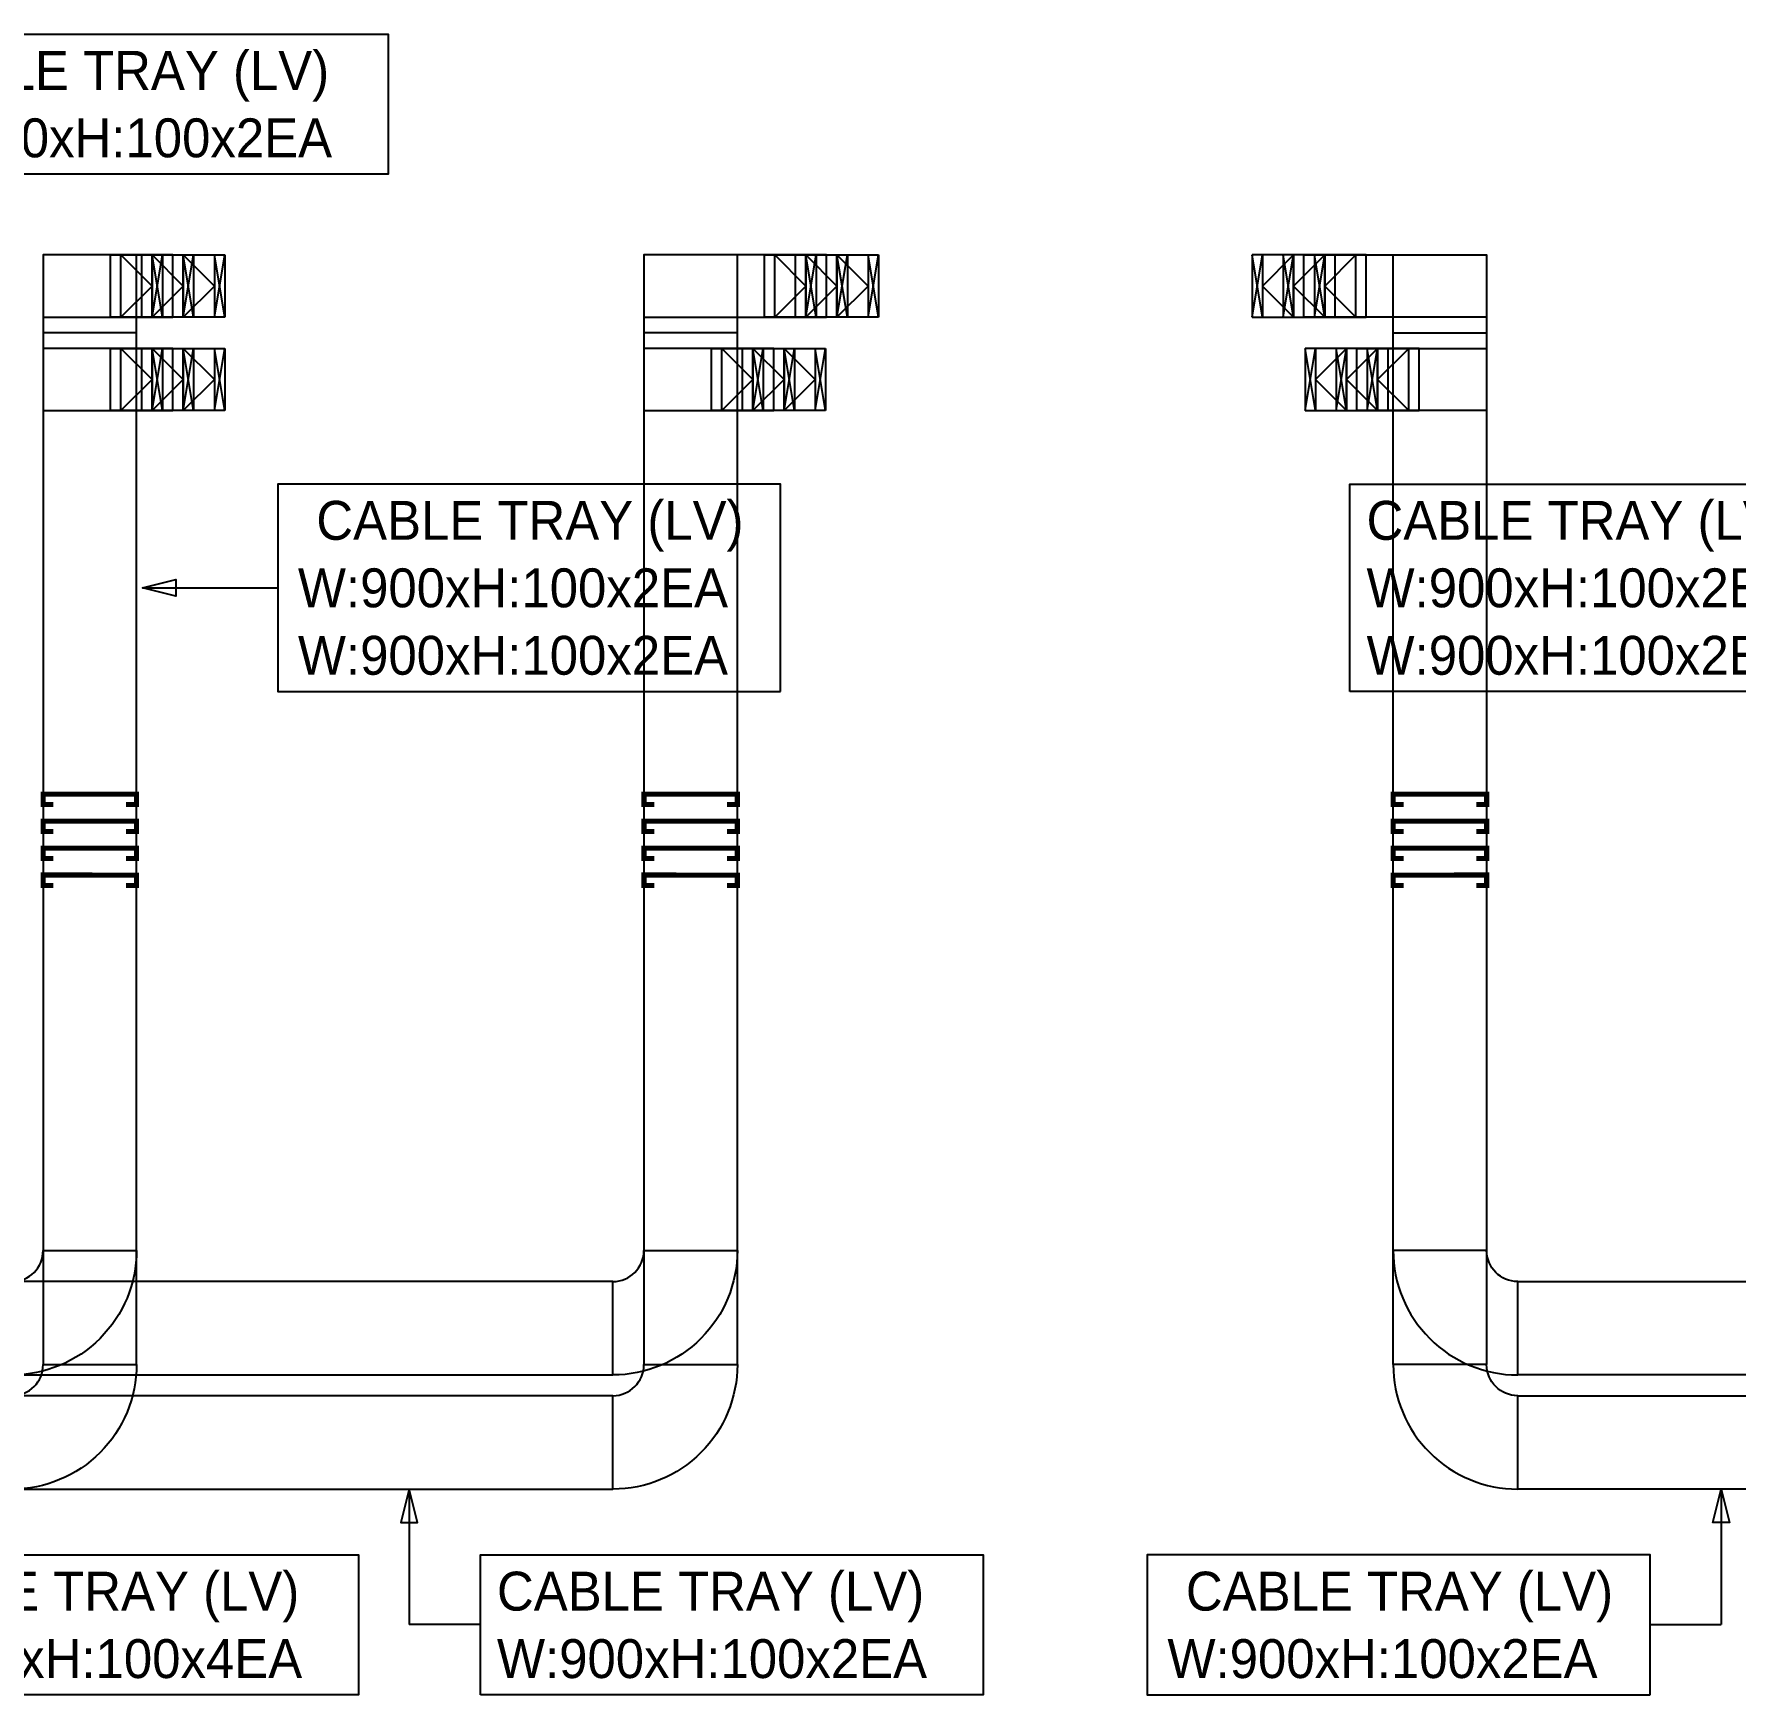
# Model space of a CAD drawing. Header units: millimetres. Extents: x 28900 to 374393, y -351975 to 838289.
# Drawn here: x 299512 to 315913, y 395427 to 411428 of the extents above; entities that cross this region are included whole.
import ezdxf
from ezdxf.enums import TextEntityAlignment as Align

# ---------------------------------------------------------------- set-up
doc = ezdxf.new("R2010")
doc.units = ezdxf.units.MM
doc.header["$LTSCALE"] = 150
for name, color, linetype in [('-----26 Electrical Cable Tray_HV_N', 30, 'Continuous'), ('-----26 Electrical Cable Tray_LV_UPS1', 6, 'Continuous'), ('-----26 Electrical Cable Tray_LV_UPS2', 2, 'Continuous')]:
    doc.layers.add(name, color=color, linetype=linetype)
doc.styles.add('ELEC', font='Dotum.ttf')

# ---------------------------------------------------------------- blocks, each defined once
blk = doc.blocks.new('A$495596483691')
at = {"color": 0}
for p, q in [((100, 600), (0, 600)), ((0, 600), (0, 0)), ((500, 600), (100, 600)), ((500, 0), (500, 600)), ((0, 0), (100, 0)), ((100, 0), (500, 0))]:
    blk.add_line(p, q, dxfattribs=at)
at = {"color": 8}
for p, q in [((400, 300), (100, 600)), ((100, 600), (100, 0)), ((400, 0), (400, 600)), ((400, 600), (500, 0)), ((500, 600), (400, 0)), ((400, 300), (100, 0))]:
    blk.add_line(p, q, dxfattribs=at)

msp = doc.modelspace()

# ---------------------------------------------------------------- linework, layer by layer
at = {"layer": '-----26 Electrical Cable Tray_HV_N', "color": 1}
for p, q in [((303813.5553813739, 396106.9226371474), (303128.5743517991, 396106.9226371474)), ((315086.444618645, 396106.9226371474), (315771.4256482198, 396106.9226371474))]:
    msp.add_line(p, q, dxfattribs=at)
msp.add_lwpolyline([(298080.0020357374, 410078.167597133), (298080.0020357374, 411428.167597133), (302926.0214378768, 411428.167597133), (302926.0214378768, 410078.167597133)], close=True, dxfattribs=at)
at = {"layer": '-----26 Electrical Cable Tray_HV_N', "color": 1, "elevation": -3.247652379101226e-10}
for points in [[(306707.1868433206, 405093.0866426064), (306707.1868433206, 407093.0866426064), (301861.1674411812, 407093.0866426064), (301861.1674411812, 405093.0866426064)], [(312192.8131566983, 405093.0866426064), (312192.8131566983, 407093.0866426064), (317038.8325588377, 407093.0866426064), (317038.8325588377, 405093.0866426064)], [(297791.8534098523, 395427.1776283575), (297791.8534098523, 396777.1776283575), (302637.8728119916, 396777.1776283575), (302637.8728119916, 395427.1776283575)], [(303813.5553813739, 395427.1776283575), (303813.5553813739, 396777.1776283575), (308659.5747835132, 396777.1776283575), (308659.5747835132, 395427.1776283575)], [(315086.444618645, 395427.1776283575), (315086.444618645, 396777.1776283575), (310240.4252165057, 396777.1776283575), (310240.4252165057, 395427.1776283575)]]:
    msp.add_lwpolyline(points, close=True, dxfattribs=at)
for points in [[(300557.999201566, 406093.0870015232), (300877.999201566, 406173.0870015232), (300877.999201566, 406013.0870015232), (300557.999201566, 406093.0870015232), (301861.1674411812, 406093.0866426064)], [(303128.5744187398, 397410.0895954026), (303048.5744187398, 397090.0895954026), (303208.5744187398, 397090.0895954026), (303128.5744187398, 397410.0895954026), (303128.5743517991, 396106.9226371474)], [(315771.4255812791, 397410.0895954026), (315851.4255812791, 397090.0895954026), (315691.4255812791, 397090.0895954026), (315771.4255812791, 397410.0895954026), (315771.4256482198, 396106.9226371474)]]:
    msp.add_lwpolyline(points, dxfattribs=at)
at = {"layer": '-----26 Electrical Cable Tray_LV_UPS1', "elevation": -3.247652379101226e-10}
for points in [[(300500.0028907629, 409299.9980548785), (299600.0028907629, 409299.9980548785), (299599.9987079268, 399710.0872415237), (300499.9987079267, 399710.0872415237)], [(300500.0028907629, 409299.9980548785), (299600.0028907629, 409299.9980548785), (299599.9987079268, 399710.0872415237), (300499.9987079267, 399710.0872415237)], [(300850.000001348, 409299.9980725431), (299600.0027573432, 409299.9978902019), (299600.0027573432, 408699.9978902019), (300850.000001348, 408699.9980725431)], [(300550.000001348, 409299.9980725431), (299600.002757339, 409299.9894236338), (299600.002757339, 408699.9894236338), (300550.000001348, 408699.9980725431)], [(300250.000001348, 409299.9980725432), (299600.002757339, 409299.9936569179), (299600.002757339, 408699.9936569179), (300250.000001348, 408699.9980725432)], [(306290.0000000104, 409299.9993575179), (305390.0000000104, 409299.9993575179), (305389.9958171742, 399710.0885441631), (306289.9958171742, 399710.0885441631)], [(306290.0000000104, 409299.9993575179), (305390.0000000104, 409299.9993575179), (305389.9958171742, 399710.0885441631), (306289.9958171742, 399710.0885441631)], [(307150.0000000104, 409299.9993575179), (305390.0000000104, 409299.9993575179), (305390.0000000104, 408699.9993575179), (307150.0000000104, 408699.9993575179)], [(306850.0000000104, 409299.9993575179), (305390.0000000061, 409299.9908909499), (305390.0000000061, 408699.9908909499), (306850.0000000104, 408699.9993575179)], [(306550.0000000104, 409299.9993575179), (305390.0000000061, 409299.9951242339), (305390.0000000061, 408699.9951242339), (306550.0000000104, 408699.9993575179)], [(311750.0000000085, 409299.9993575179), (313510.0000000085, 409299.9993575179), (313510.0000000085, 408699.9993575179), (311750.0000000085, 408699.9993575179)], [(312050.0000000085, 409299.9993575179), (313510.0000000128, 409299.9908909499), (313510.0000000128, 408699.9908909499), (312050.0000000085, 408699.9993575179)], [(312350.0000000085, 409299.9993575179), (313510.0000000128, 409299.9951242339), (313510.0000000128, 408699.9951242339), (312350.0000000085, 408699.9993575179)], [(312610.0000000085, 409299.9993575179), (313510.0000000085, 409299.9993575179), (313510.0041828447, 399710.0885441631), (312610.0041828447, 399710.0885441631)], [(312610.0000000085, 409299.9993575179), (313510.0000000085, 409299.9993575179), (313510.0041828447, 399710.0885441631), (312610.0041828447, 399710.0885441631)], [(296385.5833293612, 399410.0932093613), (296385.5833293612, 398510.0932093613), (305089.9958171742, 398510.0885441631), (305089.9958171742, 399410.0885441631)], [(296385.5833293612, 399410.0932093613), (296385.5833293612, 398510.0932093613), (305089.9958171742, 398510.0885441631), (305089.9958171742, 399410.0885441631)], [(322514.4166706576, 399410.0932093613), (322514.4166706576, 398510.0932093613), (313810.0041828447, 398510.0885441631), (313810.0041828447, 399410.0885441631)], [(322514.4166706576, 399410.0932093613), (322514.4166706576, 398510.0932093613), (313810.0041828447, 398510.0885441631), (313810.0041828447, 399410.0885441631)]]:
    msp.add_lwpolyline(points, close=True, dxfattribs=at)
at = {"layer": '-----26 Electrical Cable Tray_LV_UPS1', "ltscale": 7.5, "const_width": 50}
for points, elevation in [([(299700.0005804069, 404005.0571533934), (299600.0005804069, 404005.0571533934), (299600.0005804069, 404105.0571533934), (300499.9302560359, 404105.0426037593), (300499.9302560359, 404005.0426037593), (300399.9302560359, 404005.0426037593)], -3.247652379101226e-10), ([(305490.0679917822, 404005.0585004747), (305390.0679917822, 404005.0585004747), (305390.0679917822, 404105.0585004747), (306289.9976674112, 404105.0439508407), (306289.9976674112, 404005.0439508407), (306189.9976674112, 404005.0439508407)], -3.247652379101226e-10), ([(313409.9320082366, 404005.0585004747), (313509.9320082366, 404005.0585004747), (313509.9320082366, 404105.0585004747), (312610.0023326076, 404105.0439508407), (312610.0023326076, 404005.0439508407), (312710.0023326076, 404005.0439508407)], -3.247652379101226e-10), ([(299699.9958547066, 403745.2411445022), (299599.9958547066, 403745.2411445022), (299599.9958547066, 403845.2411445022), (300499.9255303356, 403845.2265948681), (300499.9255303356, 403745.2265948681), (300399.9255303356, 403745.2265948681)], -4.846904905104213e-09), ([(305490.063266082, 403745.2424915835), (305390.063266082, 403745.2424915835), (305390.063266082, 403845.2424915835), (306289.992941711, 403845.2279419494), (306289.992941711, 403745.2279419494), (306189.992941711, 403745.2279419494)], -4.846904905104213e-09), ([(313409.9367339369, 403745.2424915835), (313509.9367339369, 403745.2424915835), (313509.9367339369, 403845.2424915835), (312610.0070583079, 403845.2279419494), (312610.0070583079, 403745.2279419494), (312710.0070583079, 403745.2279419494)], -4.846904905104213e-09)]:
    msp.add_lwpolyline(points, dxfattribs=dict(at, elevation=elevation))
at = {"layer": '-----26 Electrical Cable Tray_LV_UPS1', "elevation": -3.247652379101226e-10}
for points in [[(299299.9987079267, 399410.0872415237), (299299.9987079267, 399410.0872415237, 0.414213562373095), (299599.9987079267, 399710.0872415237), (299599.9987079267, 399710.0872415237), (300499.9987079267, 399710.0872415237, -0.4142135623731661), (299299.9987079267, 398510.0872415237)], [(299299.9987079267, 399410.0872415237), (299299.9987079267, 399410.0872415237, 0.414213562373095), (299599.9987079267, 399710.0872415237), (299599.9987079267, 399710.0872415237), (300499.9987079267, 399710.0872415237, -0.4142135623731661), (299299.9987079267, 398510.0872415237)], [(305089.9958171742, 399410.0885441631), (305089.9958171742, 399410.0885441631, 0.414213562373095), (305389.9958171742, 399710.0885441631), (305389.9958171742, 399710.0885441631), (306289.9958171742, 399710.0885441631, -0.4142135623731661), (305089.9958171742, 398510.0885441631)], [(305089.9958171742, 399410.0885441631), (305089.9958171742, 399410.0885441631, 0.414213562373095), (305389.9958171742, 399710.0885441631), (305389.9958171742, 399710.0885441631), (306289.9958171742, 399710.0885441631, -0.4142135623731661), (305089.9958171742, 398510.0885441631)], [(313810.0041828447, 399410.0885441631), (313810.0041828447, 399410.0885441631, -0.414213562373095), (313510.0041828447, 399710.0885441631), (313510.0041828447, 399710.0885441631), (312610.0041828447, 399710.0885441631, 0.4142135623731661), (313810.0041828447, 398510.0885441631)], [(313810.0041828447, 399410.0885441631), (313810.0041828447, 399410.0885441631, -0.414213562373095), (313510.0041828447, 399710.0885441631), (313510.0041828447, 399710.0885441631), (312610.0041828447, 399710.0885441631, 0.4142135623731661), (313810.0041828447, 398510.0885441631)]]:
    msp.add_lwpolyline(points, format="xyb", close=True, dxfattribs=at)
at = {"layer": '-----26 Electrical Cable Tray_LV_UPS2', "elevation": -3.247652379101226e-10}
for points in [[(300500.0028907629, 408549.9980725431), (299600.0028907629, 408549.9980725431), (299599.9987079268, 398610.0884530789), (300499.9987079267, 398610.0884530789)], [(300500.0028907629, 408549.9980725431), (299600.0028907629, 408549.9980725431), (299599.9987079268, 398610.0884530789), (300499.9987079267, 398610.0884530789)], [(306289.9995879577, 408549.9954933272), (305389.9995879577, 408549.9954933272), (305389.9954051216, 398610.085873863), (306289.9954051216, 398610.085873863)], [(306289.9995879577, 408549.9954933272), (305389.9995879577, 408549.9954933272), (305389.9954051216, 398610.085873863), (306289.9954051216, 398610.085873863)], [(312610.0004120611, 408549.9954933272), (313510.0004120611, 408549.9954933272), (313510.0045948973, 398610.085873863), (312610.0045948973, 398610.085873863)], [(312610.0004120611, 408549.9954933272), (313510.0004120611, 408549.9954933272), (313510.0045948973, 398610.085873863), (312610.0045948973, 398610.085873863)], [(296385.5824750023, 398310.0932093621), (296385.5824750023, 397410.0932093621), (305089.9949628153, 397410.0885441639), (305089.9949628153, 398310.0885441639)], [(296385.5824750023, 398310.0932093621), (296385.5824750023, 397410.0932093621), (305089.9949628153, 397410.0885441639), (305089.9949628153, 398310.0885441639)], [(322514.4175250166, 398310.0932093621), (322514.4175250166, 397410.0932093621), (313810.0050372036, 397410.0885441639), (313810.0050372036, 398310.0885441639)], [(322514.4175250166, 398310.0932093621), (322514.4175250166, 397410.0932093621), (313810.0050372036, 397410.0885441639), (313810.0050372036, 398310.0885441639)]]:
    msp.add_lwpolyline(points, close=True, dxfattribs=at)
at = {"layer": '-----26 Electrical Cable Tray_LV_UPS2'}
for points in [[(300850.000001348, 408399.9980725431), (299600.0027573432, 408399.9978902019), (299600.0027573432, 407799.9978902019), (300850.000001348, 407799.9980725431)], [(300550.000001348, 408399.9980725431), (299600.002757339, 408399.9894236338), (299600.002757339, 407799.9894236338), (300550.000001348, 407799.9980725431)], [(300250.000001348, 408399.9980725432), (299600.002757339, 408399.9936569179), (299600.002757339, 407799.9936569179), (300250.000001348, 407799.9980725432)], [(306639.9966985428, 408399.9954933272), (305389.9994545381, 408399.9953109859), (305389.9994545381, 407799.9953109859), (306639.9966985428, 407799.9954933272)], [(306339.9966985428, 408399.9954933272), (305389.9994545338, 408399.9868444179), (305389.9994545338, 407799.9868444179), (306339.9966985428, 407799.9954933272)], [(306039.9966985428, 408399.9954933273), (305389.9994545338, 408399.991077702), (305389.9994545338, 407799.991077702), (306039.9966985428, 407799.9954933273)], [(312260.003301476, 408399.9954933272), (313510.0005454808, 408399.9953109859), (313510.0005454808, 407799.9953109859), (312260.003301476, 407799.9954933272)], [(312560.003301476, 408399.9954933272), (313510.0005454851, 408399.9868444179), (313510.0005454851, 407799.9868444179), (312560.003301476, 407799.9954933272)], [(312860.003301476, 408399.9954933273), (313510.0005454851, 408399.991077702), (313510.0005454851, 407799.991077702), (312860.003301476, 407799.9954933273)]]:
    msp.add_lwpolyline(points, close=True, dxfattribs=at)
at = {"layer": '-----26 Electrical Cable Tray_LV_UPS2', "ltscale": 7.5, "const_width": 50}
for points, elevation in [([(299699.9916541252, 403485.4251356025), (299599.9916541252, 403485.4251356025), (299599.9916541252, 403585.4251356025), (300499.9213297542, 403585.4105859684), (300499.9213297542, 403485.4105859684), (300399.9213297542, 403485.4105859684)], -9.369044572298304e-09), ([(305489.9883513201, 403485.4225563866), (305389.9883513201, 403485.4225563866), (305389.9883513201, 403585.4225563866), (306289.9180269491, 403585.4080067525), (306289.9180269491, 403485.4080067525), (306189.9180269491, 403485.4080067525)], -9.369044572298304e-09), ([(313410.0116486988, 403485.4225563866), (313510.0116486988, 403485.4225563866), (313510.0116486988, 403585.4225563866), (312610.0819730698, 403585.4080067525), (312610.0819730698, 403485.4080067525), (312710.0819730698, 403485.4080067525)], -9.369044572298304e-09), ([(299699.9874535438, 403225.6091267028), (299599.9874535438, 403225.6091267028), (299599.9874535438, 403325.6091267028), (300499.9171291728, 403325.5945770687), (300499.9171291728, 403225.5945770687), (300399.9171291728, 403225.5945770687)], -1.389118423949239e-08), ([(305489.9841507387, 403225.6065474869), (305389.9841507387, 403225.6065474869), (305389.9841507387, 403325.6065474869), (306289.9138263677, 403325.5919978528), (306289.9138263677, 403225.5919978528), (306189.9138263677, 403225.5919978528)], -1.389118423949239e-08), ([(313410.0158492802, 403225.6065474869), (313510.0158492802, 403225.6065474869), (313510.0158492802, 403325.6065474869), (312610.0861736512, 403325.5919978528), (312610.0861736512, 403225.5919978528), (312710.0861736512, 403225.5919978528)], -1.389118423949239e-08)]:
    msp.add_lwpolyline(points, dxfattribs=dict(at, elevation=elevation))
at = {"layer": '-----26 Electrical Cable Tray_LV_UPS2', "elevation": -3.247652379101226e-10}
for points in [[(299299.9979348947, 398310.0884530789), (299299.9979348947, 398310.0884530789, 0.414213562373095), (299599.9979348947, 398610.0884530789), (299599.9979348947, 398610.0884530789), (300499.9979348947, 398610.0884530789, -0.4142135623731661), (299299.9979348947, 397410.0884530789)], [(299299.9979348947, 398310.0884530789), (299299.9979348947, 398310.0884530789, 0.414213562373095), (299599.9979348947, 398610.0884530789), (299599.9979348947, 398610.0884530789), (300499.9979348947, 398610.0884530789, -0.4142135623731661), (299299.9979348947, 397410.0884530789)], [(305089.9946320896, 398310.085873863), (305089.9946320896, 398310.085873863, 0.414213562373095), (305389.9946320896, 398610.085873863), (305389.9946320896, 398610.085873863), (306289.9946320896, 398610.085873863, -0.4142135623731661), (305089.9946320896, 397410.085873863)], [(305089.9946320896, 398310.085873863), (305089.9946320896, 398310.085873863, 0.414213562373095), (305389.9946320896, 398610.085873863), (305389.9946320896, 398610.085873863), (306289.9946320896, 398610.085873863, -0.4142135623731661), (305089.9946320896, 397410.085873863)], [(313810.0053679293, 398310.085873863), (313810.0053679293, 398310.085873863, -0.414213562373095), (313510.0053679293, 398610.085873863), (313510.0053679293, 398610.085873863), (312610.0053679293, 398610.085873863, 0.4142135623731661), (313810.0053679293, 397410.085873863)], [(313810.0053679293, 398310.085873863), (313810.0053679293, 398310.085873863, -0.414213562373095), (313510.0053679293, 398610.085873863), (313510.0053679293, 398610.085873863), (312610.0053679293, 398610.085873863, 0.4142135623731661), (313810.0053679293, 397410.085873863)]]:
    msp.add_lwpolyline(points, format="xyb", close=True, dxfattribs=at)

# ---------------------------------------------------------------- block references
at = {"layer": '-----26 Electrical Cable Tray_LV_UPS1', "xscale": -1, "rotation": 180}
for p in [(300250.000001348, 409299.9980725432), (300550.000001348, 409299.9980725431), (300850.000001348, 409299.9980725431), (306550.0000000104, 409299.9993575179), (306850.0000000104, 409299.9993575179), (307150.0000000104, 409299.9993575179)]:
    msp.add_blockref('A$495596483691', p, dxfattribs=at)
at = {"layer": '-----26 Electrical Cable Tray_LV_UPS1', "rotation": 180}
for p in [(311750.0000000085, 409299.9993575179), (312050.0000000085, 409299.9993575179), (312350.0000000085, 409299.9993575179)]:
    msp.add_blockref('A$495596483691', p, dxfattribs=at)
at = {"layer": '-----26 Electrical Cable Tray_LV_UPS2', "xscale": -1, "rotation": 180}
for p in [(300250.000001348, 408399.9980725432), (300550.000001348, 408399.9980725431), (300850.000001348, 408399.9980725431), (306039.9966985428, 408399.9954933273), (306339.9966985428, 408399.9954933272), (306639.9966985428, 408399.9954933272)]:
    msp.add_blockref('A$495596483691', p, dxfattribs=at)
at = {"layer": '-----26 Electrical Cable Tray_LV_UPS2', "rotation": 180}
for p in [(312260.003301476, 408399.9954933272), (312560.003301476, 408399.9954933272), (312860.003301476, 408399.9954933273)]:
    msp.add_blockref('A$495596483691', p, dxfattribs=at)

# ---------------------------------------------------------------- texts
at = {"layer": '-----26 Electrical Cable Tray_LV_UPS1', "style": 'ELEC'}
for s, p in [('CABLE TRAY (LV)', (298240.0020357374, 411078.167597133)), ('W:900xH:100x2EA', (298240.0020357374, 410428.167597133)), ('W:900xH:100x2EA', (302055.3279559393, 405443.0866426064)), ('W:900xH:100x2EA', (312352.8131566983, 405443.0866426064))]:
    msp.add_text(s, height=375, dxfattribs=at).set_placement(p, align=Align.MIDDLE_LEFT)
at = {"layer": '-----26 Electrical Cable Tray_LV_UPS2', "style": 'ELEC'}
for s, p in [('CABLE TRAY (LV)', (302232.9059749352, 406743.0866426064)), ('CABLE TRAY (LV)', (312352.8131566983, 406743.0866426064)), ('W:900xH:100x2EA', (302055.3279559393, 406093.0866426064)), ('W:900xH:100x2EA', (312352.8131566983, 406093.0866426064)), ('CABLE TRAY (LV)', (297951.8534098523, 396427.1776283575)), ('CABLE TRAY (LV)', (303973.5553813739, 396427.1776283575)), ('CABLE TRAY (LV)', (310612.1637502597, 396427.1776283575)), ('W:900xH:100x4EA', (297951.8534098523, 395777.1776283575)), ('W:900xH:100x2EA', (303973.5553813739, 395777.1776283575)), ('W:900xH:100x2EA', (310434.5857312637, 395777.1776283575))]:
    msp.add_text(s, height=375, dxfattribs=at).set_placement(p, align=Align.MIDDLE_LEFT)

doc.saveas('drawing.dxf')
